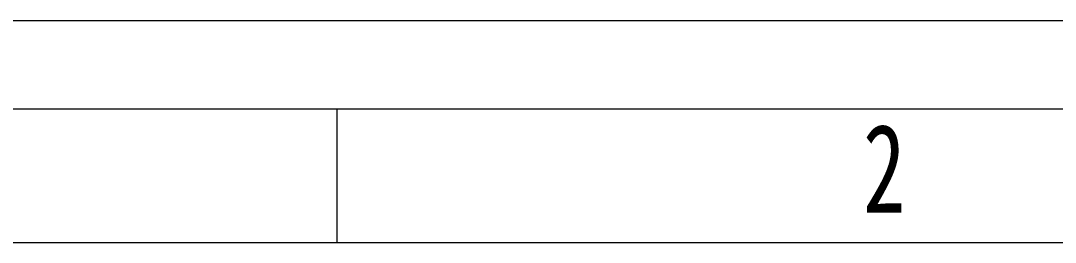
# Model space of a CAD drawing. Header units: millimetres. Extents: x 0 to 297, y 0 to 210.
# Drawn here: x 23.28 to 46.56, y 204.8 to 209.8 of the extents above; entities that cross this region are included whole.
import ezdxf

# ---------------------------------------------------------------- set-up
doc = ezdxf.new("R2010")
doc.units = ezdxf.units.MM
doc.layers.add('1', color=7, linetype='Continuous', true_color=0xffffff)
doc.styles.add('宋体', font='')
doc.styles.get('宋体').set_extended_font_data('宋体')

msp = doc.modelspace()

# ---------------------------------------------------------------- linework, layer by layer
at = {"layer": '1', "color": 7, "linetype": 'Continuous', "lineweight": 13}
msp.add_line((0.00002, 209.80001), (296.75714, 209.80001), dxfattribs=at)
at = {"layer": '1', "color": 6, "linetype": 'Continuous', "lineweight": 18}
msp.add_line((294.75714, 207.80001), (6.00002, 207.80001), dxfattribs=at)
at = {"layer": '1', "color": 80, "linetype": 'Continuous', "lineweight": 18}
msp.add_line((30.40002, 204.80001), (30.40002, 207.80001), dxfattribs=at)
at = {"layer": '1', "color": 7, "linetype": 'Continuous', "lineweight": 18}
msp.add_line((9.00002, 204.80001), (291.75714, 204.80001), dxfattribs=at)

# ---------------------------------------------------------------- texts
at = {"layer": '1', "color": 80, "lineweight": 18, "style": '宋体', "width": 0.7}
msp.add_text('2', height=2, dxfattribs=at).set_placement((42.23213, 205.46772))

doc.saveas('drawing.dxf')
